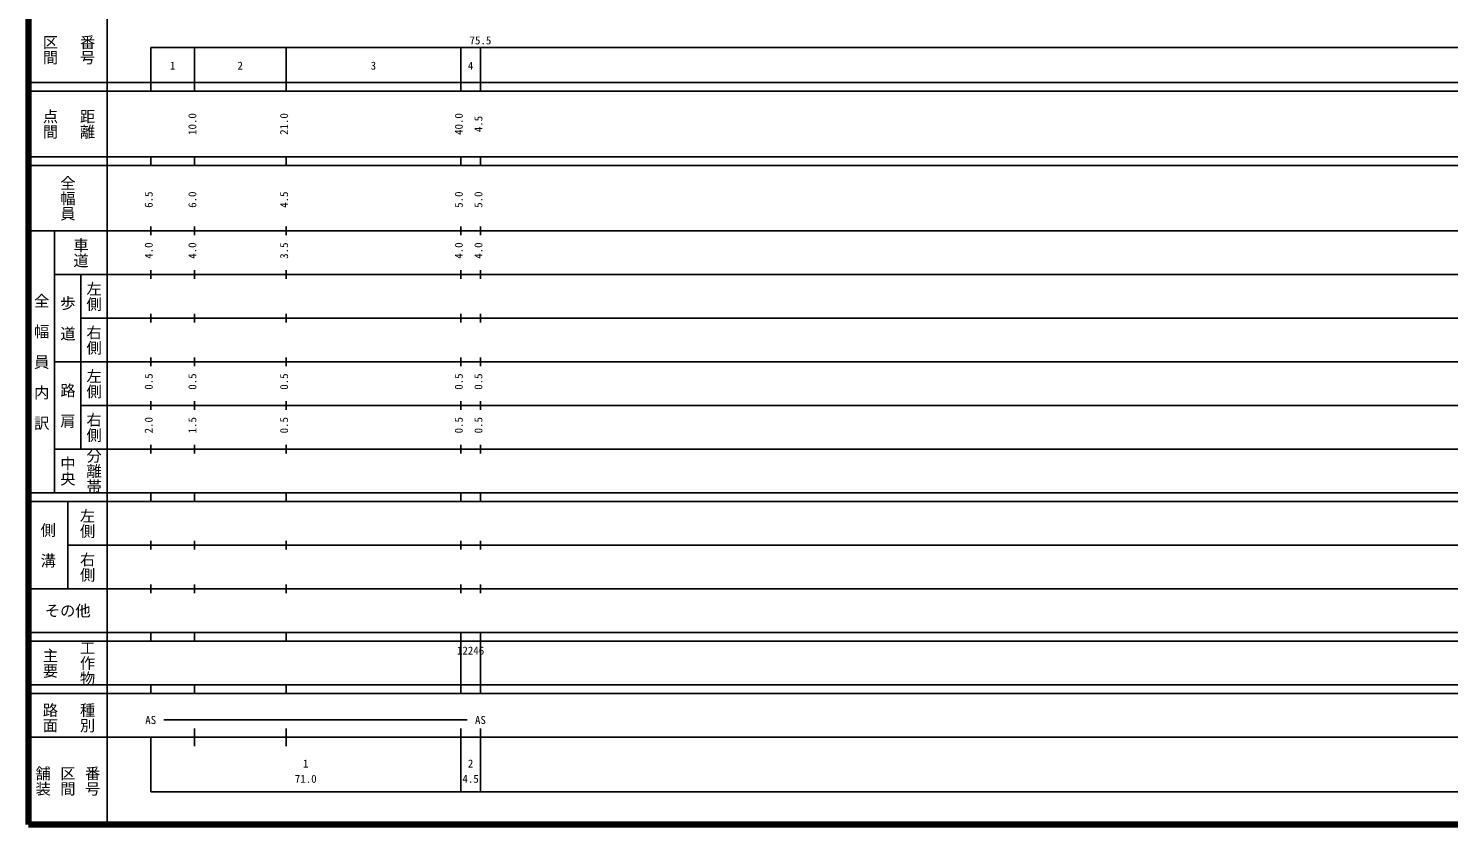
# Model space of a CAD drawing. Units: millimetres on the paper, enlarged 1000 times. Extents: x 40000 to 680000, y 20000 to 380000.
# Drawn here: x 40000 to 365183, y 20000 to 202409 of the extents above; entities that cross this region are included whole.
import ezdxf
from ezdxf.enums import TextEntityAlignment as Align

# ---------------------------------------------------------------- set-up
doc = ezdxf.new("R2010")
doc.units = ezdxf.units.MM
doc.header["$LTSCALE"] = 1000
doc.layers.add('M-TTL', color=2, linetype='Continuous', lineweight=140)
doc.layers.add('M-TTL-BAND', color=7, linetype='Continuous', lineweight=25)
doc.styles.add('@ＭＳ ゴシック', font='')
doc.styles.add('ＭＳ ゴシック', font='')
doc.styles.get('@ＭＳ ゴシック').set_extended_font_data('@MS Gothic')
doc.styles.get('ＭＳ ゴシック').set_extended_font_data('MS Gothic')

msp = doc.modelspace()

# ---------------------------------------------------------------- linework, layer by layer
at = {"layer": 'M-TTL'}
for p, q in [((40000, 380000), (40000, 20000)), ((40000, 20000), (680000, 20000))]:
    msp.add_line(p, q, dxfattribs=at)
at = {"layer": 'M-TTL-BAND'}
for p, q in [((58000, 370000), (58000, 20000)), ((68000, 198000), (579000, 198000)), ((68000, 198000), (68000, 188000)), ((78000, 188000), (78000, 198000)), ((99000, 188000), (99000, 198000)), ((139000, 188000), (139000, 198000)), ((143500, 188000), (143500, 198000)), ((40000, 190000), (579000, 190000)), ((40000, 188000), (579000, 188000)), ((40000, 173000), (579000, 173000)), ((68000, 171000), (68000, 173000)), ((78000, 171000), (78000, 173000)), ((99000, 171000), (99000, 173000)), ((139000, 171000), (139000, 173000)), ((143500, 171000), (143500, 173000)), ((40000, 171000), (579000, 171000)), ((68000, 155000), (68000, 157000)), ((78000, 155000), (78000, 157000)), ((99000, 155000), (99000, 157000)), ((139000, 155000), (139000, 157000)), ((143500, 155000), (143500, 157000)), ((40000, 156000), (579000, 156000)), ((46000, 96000), (46000, 156000)), ((68000, 145000), (68000, 147000)), ((78000, 145000), (78000, 147000)), ((99000, 145000), (99000, 147000)), ((139000, 145000), (139000, 147000)), ((143500, 145000), (143500, 147000)), ((46000, 146000), (579000, 146000)), ((52000, 146000), (52000, 106000)), ((68000, 135000), (68000, 137000)), ((78000, 135000), (78000, 137000)), ((99000, 135000), (99000, 137000)), ((139000, 135000), (139000, 137000)), ((143500, 135000), (143500, 137000)), ((52000, 136000), (579000, 136000)), ((68000, 125000), (68000, 127000)), ((78000, 125000), (78000, 127000)), ((99000, 125000), (99000, 127000)), ((139000, 125000), (139000, 127000)), ((143500, 125000), (143500, 127000)), ((46000, 126000), (579000, 126000)), ((52000, 116000), (579000, 116000)), ((68000, 115000), (68000, 117000)), ((78000, 115000), (78000, 117000)), ((99000, 115000), (99000, 117000)), ((139000, 115000), (139000, 117000)), ((143500, 115000), (143500, 117000)), ((46000, 106000), (579000, 106000)), ((68000, 105000), (68000, 107000)), ((78000, 105000), (78000, 107000)), ((99000, 105000), (99000, 107000)), ((139000, 105000), (139000, 107000)), ((143500, 105000), (143500, 107000)), ((40000, 96000), (579000, 96000)), ((68000, 94000), (68000, 96000)), ((78000, 94000), (78000, 96000)), ((99000, 94000), (99000, 96000)), ((139000, 94000), (139000, 96000)), ((143500, 94000), (143500, 96000)), ((40000, 94000), (579000, 94000)), ((49000, 94000), (49000, 74000)), ((68000, 83000), (68000, 85000)), ((78000, 83000), (78000, 85000)), ((99000, 83000), (99000, 85000)), ((139000, 83000), (139000, 85000)), ((143500, 83000), (143500, 85000)), ((49000, 84000), (579000, 84000)), ((68000, 73000), (68000, 75000)), ((78000, 73000), (78000, 75000)), ((99000, 73000), (99000, 75000)), ((139000, 73000), (139000, 75000)), ((143500, 73000), (143500, 75000)), ((40000, 74000), (579000, 74000)), ((40000, 64000), (579000, 64000)), ((40000, 62000), (579000, 62000)), ((68000, 62000), (68000, 64000)), ((78000, 62000), (78000, 64000)), ((99000, 62000), (99000, 64000)), ((139000, 62000), (139000, 64000)), ((139000, 52000), (139000, 62000)), ((143500, 62000), (143500, 64000)), ((143500, 52000), (143500, 62000)), ((40000, 52000), (579000, 52000)), ((40000, 50000), (579000, 50000)), ((68000, 50000), (68000, 52000)), ((78000, 50000), (78000, 52000)), ((99000, 50000), (99000, 52000)), ((139000, 50000), (139000, 52000)), ((143500, 50000), (143500, 52000)), ((71000, 44000), (140500, 44000)), ((40000, 40000), (579000, 40000)), ((68000, 40000), (68000, 27500)), ((78000, 38000), (78000, 42000)), ((99000, 38000), (99000, 42000)), ((139000, 27500), (139000, 42000)), ((143500, 27500), (143500, 42000)), ((68000, 27500), (579000, 27500))]:
    msp.add_line(p, q, dxfattribs=at)

# ---------------------------------------------------------------- texts
at = {"layer": 'M-TTL-BAND', "style": '@ＭＳ ゴシック'}
for s, p in [('区間', (45000, 197500)), ('番号', (53500, 197500)), ('点間', (45000, 180500)), ('距離', (53500, 180500)), ('全幅員', (49000, 163500)), ('車道', (52000, 151000)), ('左側', (55000, 141000)), ('全\u3000幅\u3000員\u3000内\u3000訳', (43000, 126000)), ('歩\u3000道', (49000, 136000)), ('右側', (55000, 131000)), ('左側', (55000, 121000)), ('路\u3000肩', (49000, 116000)), ('右側', (55000, 111000)), ('中央', (49000, 101000)), ('分離帯', (55000, 101000)), ('左側', (53500, 89000)), ('側\u3000溝', (44500, 84000)), ('右側', (53500, 79000)), ('主要', (45000, 57000)), ('工作物', (53500, 57000)), ('路面', (45000, 44500)), ('種別', (53500, 44500)), ('舗装', (43333, 30000)), ('区間', (49000, 30000)), ('番号', (54667, 30000))]:
    msp.add_text(s, height=2566, rotation=270, dxfattribs=at).set_placement(p, align=Align.MIDDLE_CENTER)
at = {"layer": 'M-TTL-BAND', "style": 'ＭＳ ゴシック'}
for s, p in [('75.5', (143500, 198195)), ('1', (73000, 192405)), ('2', (88500, 192405)), ('3', (119000, 192405)), ('4', (141250, 192405)), ('AS', (68000, 42500)), ('AS', (143500, 42500)), ('1', (103500, 32523)), ('2', (141250, 32523)), ('71.0', (103500, 29033)), ('4.5', (141250, 29033))]:
    msp.add_text(s, height=1833, dxfattribs=at).set_placement(p, align=Align.BOTTOM_CENTER)
for s, p in [('10.0', (79000, 180500)), ('21.0', (100000, 180500)), ('40.0', (140000, 180500)), ('4.5', (144500, 180500)), ('6.5', (69000, 163174)), ('6.0', (79000, 163174)), ('4.5', (100000, 163174)), ('5.0', (140000, 163174)), ('5.0', (144500, 163174)), ('4.0', (69000, 151500)), ('4.0', (79000, 151500)), ('3.5', (100000, 151500)), ('4.0', (140000, 151500)), ('4.0', (144500, 151500)), ('0.5', (69000, 121500)), ('0.5', (79000, 121500)), ('0.5', (100000, 121500)), ('0.5', (140000, 121500)), ('0.5', (144500, 121500)), ('2.0', (69000, 111500)), ('1.5', (79000, 111500)), ('0.5', (100000, 111500)), ('0.5', (140000, 111500)), ('0.5', (144500, 111500))]:
    msp.add_text(s, height=1833, rotation=90, dxfattribs=at).set_placement(p, align=Align.BOTTOM_CENTER)
msp.add_text('その他', height=2566, dxfattribs=at).set_placement((49000, 69000), align=Align.MIDDLE_CENTER)
msp.add_text('12246', height=1833, dxfattribs=at).set_placement((138125, 58405), align=Align.BOTTOM_LEFT)

doc.saveas('drawing.dxf')
